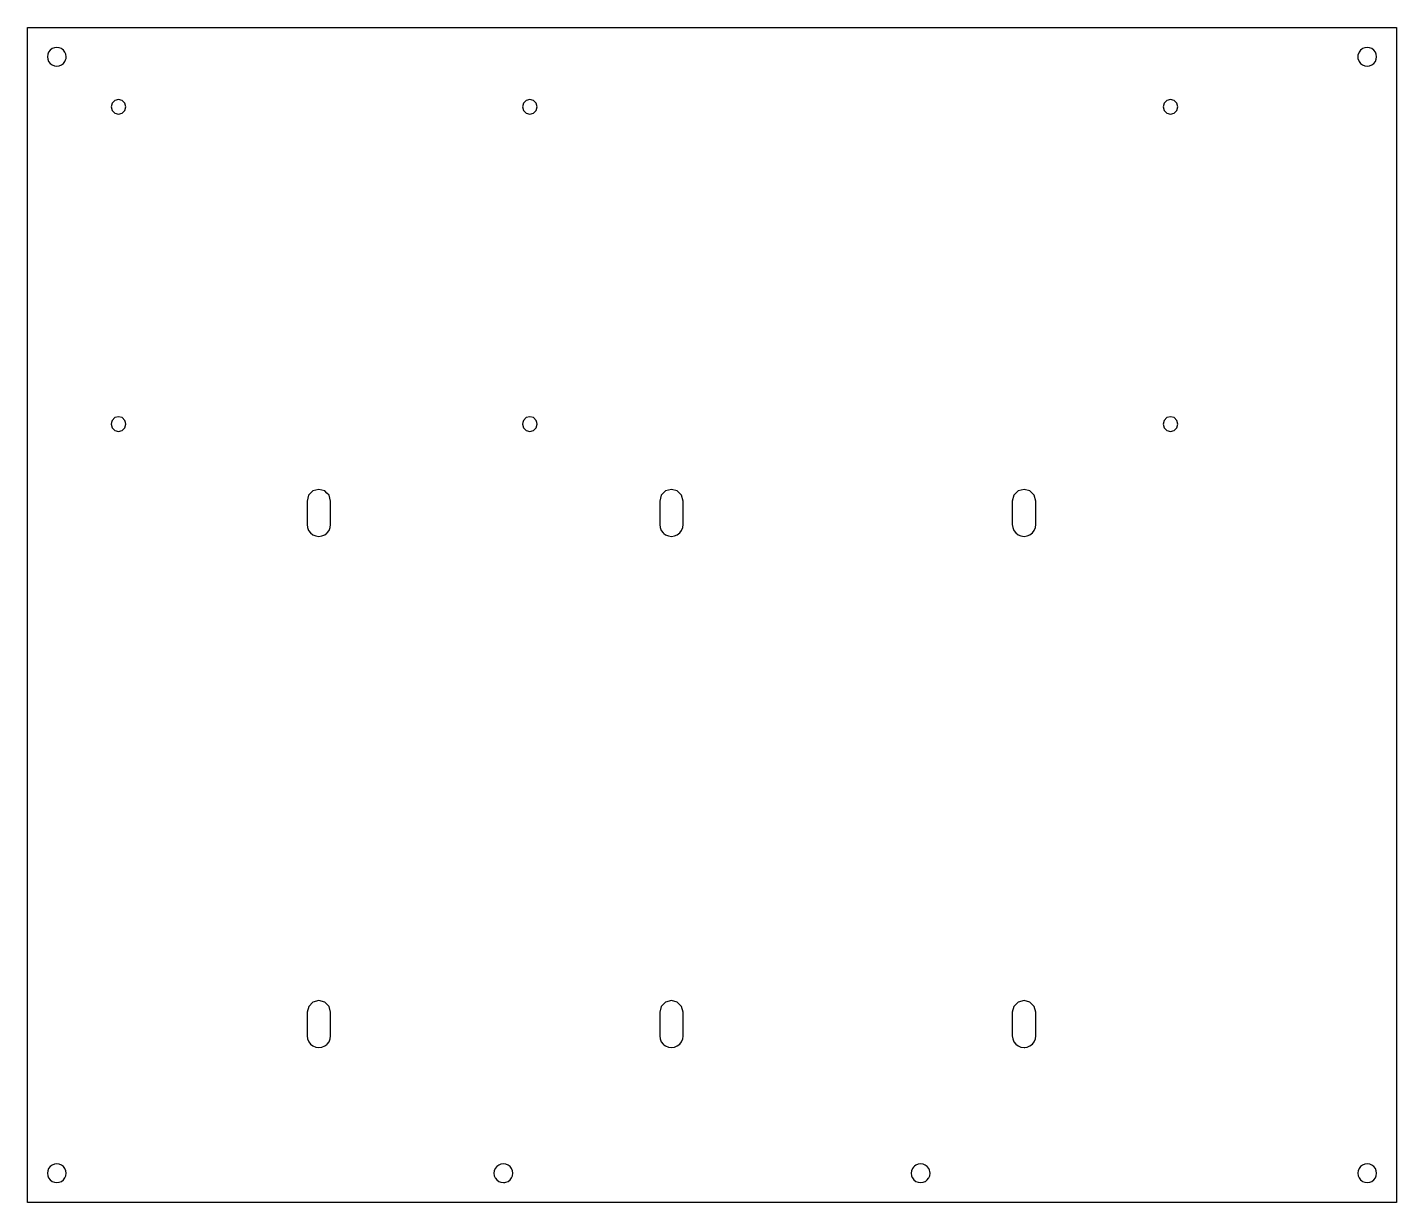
# Model space of a CAD drawing. Extents: x -93 to 93, y 82 to 242.
import ezdxf

# ---------------------------------------------------------------- set-up
doc = ezdxf.new("R2010")
doc.units = 0
doc.layers.get('0').update_dxf_attribs({"linetype": 'CONTINUOUS'})

msp = doc.modelspace()

# ---------------------------------------------------------------- linework, layer by layer
at = {"color": 5}
for points in [[(-93.2, 81.6), (-93.2, 82.956799), (-93.2, 96.064002), (-93.2, 109.171198), (-93.2, 161.6), (-93.2, 187.814402), (-93.2, 191.913282), (-93.2, 201.3664), (-93.2, 214.028802), (-93.2, 227.135998), (-93.2, 240.243201), (-93.2, 241.6), (-78.643201, 241.6), (-52.428802, 241.6), (-36.9664, 241.6), (-34.2336, 241.6), (-26.685761, 241.6), (-20.914239, 241.6), (-12.6336, 241.6), (0, 241.6), (52.428802, 241.6), (52.9664, 241.6), (60.514239, 241.6), (66.285761, 241.6), (74.5664, 241.6), (78.643201, 241.6), (93.2, 241.6), (93.2, 240.243201), (93.2, 227.135998), (93.2, 214.028802), (93.2, 194.829761), (93.2, 178.370239), (93.2, 161.6), (93.2, 109.171198), (93.2, 96.064002), (93.2, 82.956799), (93.2, 81.6), (78.643201, 81.6), (52.428802, 81.6), (26.214402, 81.6), (0, 81.6), (-26.214402, 81.6), (-52.428802, 81.6), (-78.643201, 81.6), (-93.2, 81.6)], [(-88.2952, 238.504796), (-88.4736, 238.641985), (-88.5584, 238.707201), (-88.5624, 238.709601), (-88.8688, 238.835998), (-89.2, 238.879998), (-89.5312, 238.835998), (-89.8384, 238.709601), (-89.8408, 238.708001), (-90.1048, 238.504797), (-90.308, 238.240802), (-90.3096, 238.239202), (-90.436, 237.931199), (-90.48, 237.6), (-90.436, 237.268799), (-90.3112, 236.9664), (-90.3072, 236.9576), (-90.1048, 236.695203), (-89.8424, 236.492798), (-89.8384, 236.490398), (-89.5312, 236.364001), (-89.2, 236.320001), (-88.8688, 236.364001), (-88.5616, 236.490398), (-88.5592, 236.491998), (-88.2952, 236.695202), (-88.092, 236.959198), (-88.0888, 236.966398), (-87.99776, 237.1616), (-87.93936, 237.377598), (-87.92016, 237.600797), (-87.96416, 237.931198), (-88.09056, 238.237595), (-88.09296, 238.242395), (-88.29536, 238.504792)], [(88.5584, 238.708002), (88.4736, 238.64253), (88.2952, 238.504798), (88.092, 238.240802), (87.9392, 237.8224), (87.9392, 237.376801), (88.089576, 236.9664), (88.092776, 236.9576), (88.295176, 236.695203), (88.557576, 236.492798), (88.561576, 236.490398), (88.868776, 236.364001), (89.199976, 236.320001), (89.531176, 236.364001), (89.838376, 236.490398), (89.840776, 236.491998), (90.104776, 236.695202), (90.307976, 236.959198), (90.311176, 236.966398), (90.435176, 237.268797), (90.479976, 237.599198), (90.479976, 237.600798), (90.435976, 237.9312), (90.309576, 238.237597), (90.307176, 238.242397), (90.104776, 238.504794), (89.841576, 238.707198), (89.837576, 238.709598), (89.531176, 238.835996), (89.199976, 238.879996), (88.868776, 238.835996), (88.561576, 238.709598), (88.558376, 238.707998)], [(-81.8, 230.8), (-81.6664, 230.3), (-81.3, 229.9336), (-80.8, 229.8), (-80.3, 229.9336), (-79.9336, 230.3), (-79.8, 230.8), (-79.9336, 231.3), (-80.3, 231.6664), (-80.8, 231.8), (-81.3, 231.6664), (-81.6664, 231.3), (-81.8, 230.8)], [(-25.8, 230.8), (-25.6664, 230.3), (-25.3, 229.9336), (-24.8, 229.8), (-24.3, 229.9336), (-23.9336, 230.3), (-23.8, 230.8), (-23.9336, 231.3), (-24.3, 231.6664), (-24.8, 231.8), (-25.3, 231.6664), (-25.6664, 231.3), (-25.8, 230.8)], [(61.4, 230.8), (61.5336, 230.3), (61.9, 229.9336), (62.4, 229.8), (62.9, 229.9336), (63.2664, 230.3), (63.4, 230.8), (63.2664, 231.3), (62.9, 231.6664), (62.4, 231.8), (61.9, 231.6664), (61.5336, 231.3), (61.4, 230.8)], [(-79.8, 187.6), (-79.857288, 187.814402), (-79.9336, 188.1), (-80.3, 188.4664), (-80.8, 188.6), (-81.3, 188.4664), (-81.6664, 188.1), (-81.74272, 187.814402), (-81.8, 187.6), (-81.6664, 187.1), (-81.3, 186.7336), (-80.8, 186.6), (-80.3, 186.7336), (-79.9336, 187.1), (-79.8, 187.6)], [(-25.8, 187.6), (-25.6664, 187.1), (-25.3, 186.7336), (-24.8, 186.6), (-24.3, 186.7336), (-23.9336, 187.1), (-23.8, 187.6), (-23.857288, 187.814402), (-23.9336, 188.1), (-24.3, 188.4664), (-24.8, 188.6), (-25.3, 188.4664), (-25.6664, 188.1), (-25.742712, 187.814402), (-25.8, 187.6)], [(61.4, 187.6), (61.5336, 187.1), (61.9, 186.7336), (62.4, 186.6), (62.9, 186.7336), (63.2664, 187.1), (63.4, 187.6), (63.2664, 188.1), (62.9, 188.4664), (62.4, 188.6), (61.9, 188.4664), (61.5336, 188.1), (61.4, 187.6)], [(-52.136798, 177.908), (-52.428802, 178.2), (-52.7224, 178.493601), (-53.5224, 178.708), (-54.3224, 178.493601), (-54.908002, 177.908), (-55.1224, 177.108), (-55.1224, 174.707201), (-55.1224, 173.908), (-55.068, 173.4952), (-55.067201, 173.492), (-54.908002, 173.108), (-54.653602, 172.7768), (-54.322401, 172.5224), (-53.938398, 172.3632), (-53.935198, 172.3624), (-53.522399, 172.308), (-53.108801, 172.3624), (-52.722399, 172.5224), (-52.428802, 172.747918), (-52.391202, 172.776798), (-52.136802, 173.107998), (-51.976804, 173.491998), (-51.976004, 173.495198), (-51.922404, 173.907998), (-51.922404, 177.107998), (-52.136802, 177.907998)], [(-3.9208, 173.908), (-3.9208, 174.707201), (-3.9208, 177.108), (-4.1344, 177.908), (-4.7208, 178.493601), (-5.5208, 178.708), (-6.3208, 178.493601), (-6.9064, 177.908), (-7.1208, 177.108), (-7.1208, 174.707201), (-7.1208, 173.908), (-7.0664, 173.4952), (-7.0656, 173.4928), (-6.9064, 173.108), (-6.652, 172.7768), (-6.5536, 172.701216), (-6.3208, 172.522398), (-5.936, 172.363198), (-5.9336, 172.362398), (-5.5208, 172.307998), (-5.1072, 172.362398), (-4.7208, 172.522398), (-4.3896, 172.776798), (-4.1352, 173.107998), (-3.9752, 173.491998), (-3.9744, 173.495998), (-3.9208, 173.907998)], [(41.093601, 177.908), (40.879199, 177.108), (40.879199, 174.707201), (40.879199, 173.908), (40.933599, 173.4936), (41.0936, 173.108), (41.348, 172.7768), (41.679198, 172.5224), (42.0648, 172.3624), (42.479198, 172.308), (42.8936, 172.3624), (43.279198, 172.5224), (43.610399, 172.7768), (43.8648, 173.108), (44.024798, 173.4936), (44.079198, 173.908), (44.079198, 174.707201), (44.079198, 177.108), (43.864799, 177.908), (43.279198, 178.493601), (42.479198, 178.708), (41.679198, 178.493601), (41.093599, 177.908)], [(-55.120801, 107.508002), (-55.120801, 105.894397), (-55.120801, 104.308002), (-55.067201, 103.897602), (-55.064801, 103.889602), (-54.907202, 103.510402), (-54.652802, 103.177602), (-54.320801, 102.922402), (-53.9336, 102.762404), (-53.520801, 102.708004), (-53.108002, 102.762404), (-53.104802, 102.763203), (-52.720805, 102.922402), (-52.428806, 103.146694), (-52.389606, 103.176806), (-52.135206, 103.508006), (-51.975513, 103.892064), (-51.975208, 103.892802), (-51.975208, 103.894402), (-51.920808, 104.308007), (-51.920808, 107.508007), (-52.135206, 108.308007), (-52.42881, 108.601605), (-52.720808, 108.893603), (-53.520808, 109.108007), (-54.320808, 108.893603), (-54.90641, 108.308007), (-55.120808, 107.508007)], [(-3.9248, 104.281598), (-3.9228, 105.894397), (-3.9208, 107.506402), (-4.1352, 108.306402), (-4.7208, 108.891998), (-5.5208, 109.106402), (-6.3208, 108.891998), (-6.5536, 108.659198), (-6.9064, 108.306402), (-7.1208, 107.506402), (-7.1208, 104.306402), (-7.0672, 103.896802), (-7.0656, 103.890402), (-6.9072, 103.508804), (-6.906401, 103.507204), (-6.652, 103.176802), (-6.553601, 103.101034), (-6.322538, 102.923123), (-6.321602, 102.922403), (-6.320802, 102.922403), (-5.937602, 102.763205), (-5.933602, 102.762406), (-5.520802, 102.708006), (-5.108002, 102.762406), (-5.105602, 102.762406), (-4.720802, 102.922403), (-4.389602, 103.176804), (-4.135202, 103.508005), (-3.975202, 103.893601), (-3.924802, 104.281601)], [(42.479191, 102.708), (42.598393, 102.723704), (42.891994, 102.7624), (42.895194, 102.763199), (43.279194, 102.922398), (43.610394, 103.176798), (43.864795, 103.507999), (44.024793, 103.892795), (44.024793, 103.894395), (44.079193, 104.308), (44.079193, 105.894395), (44.079193, 107.508), (43.864794, 108.308), (43.279193, 108.893596), (42.479193, 109.108), (41.679193, 108.893596), (41.093594, 108.308), (40.879193, 107.508), (40.879193, 105.894395), (40.879193, 104.308), (40.933593, 103.893596), (40.933593, 103.892796), (41.093594, 103.508), (41.347994, 103.176799), (41.679192, 102.922398), (42.063192, 102.7632), (42.066392, 102.762401), (42.479191, 102.708001)], [(-88.0912, 86.240002), (-88.2952, 86.504798), (-88.56, 86.708802), (-88.8688, 86.835998), (-89.2, 86.879998), (-89.5312, 86.835998), (-89.84, 86.708802), (-90.1048, 86.504798), (-90.3088, 86.240002), (-90.3112, 86.233602), (-90.4352, 85.931203), (-90.48, 85.6), (-90.436, 85.268799), (-90.3088, 84.959998), (-90.1048, 84.695202), (-89.84, 84.491198), (-89.5312, 84.364002), (-89.2, 84.320002), (-88.8688, 84.364002), (-88.56, 84.491198), (-88.2952, 84.695202), (-88.0912, 84.959998), (-87.964, 85.268799), (-87.92, 85.6), (-87.964, 85.931201), (-88.0888, 86.2336), (-88.0912, 86.24)], [(-27.760008, 84.491204), (-27.757608, 84.492004), (-27.494409, 84.695208), (-27.291207, 84.959203), (-27.289607, 84.961603), (-27.163206, 85.2688), (-27.119206, 85.600001), (-27.163206, 85.931202), (-27.288008, 86.233601), (-27.292008, 86.242401), (-27.494406, 86.504798), (-27.756681, 86.707904), (-27.756806, 86.708002), (-27.760806, 86.709602), (-28.068005, 86.835999), (-28.399206, 86.879999), (-28.730404, 86.835999), (-29.037606, 86.709602), (-29.040006, 86.708002), (-29.304008, 86.504798), (-29.507206, 86.240802), (-29.510406, 86.233602), (-29.635206, 85.931203), (-29.679206, 85.600802), (-29.679206, 85.599202), (-29.635206, 85.2688), (-29.508808, 84.962403), (-29.506408, 84.958403), (-29.491208, 84.938643), (-29.30401, 84.69521), (-29.040809, 84.492806), (-29.036809, 84.490406), (-28.730406, 84.364008), (-28.399209, 84.320008), (-28.19038, 84.347744), (-28.068007, 84.364), (-27.760009, 84.491197)], [(29.042401, 84.492795), (29.3056, 84.6952), (29.491198, 84.935819), (29.507998, 84.957595), (29.510398, 84.962395), (29.636799, 85.268792), (29.679999, 85.599194), (29.660799, 85.821593), (29.603199, 86.03839), (29.511384, 86.233593), (29.508024, 86.240793), (29.304826, 86.504788), (29.041624, 86.707992), (29.039224, 86.709592), (28.731225, 86.83599), (28.400024, 86.87999), (28.068823, 86.83599), (27.762423, 86.709592), (27.578424, 86.58079), (27.419222, 86.422391), (27.290423, 86.237589), (27.288823, 86.233589), (27.164824, 85.93119), (27.120824, 85.599989), (27.164824, 85.268788), (27.265944, 85.022389), (27.291384, 84.960629), (27.292025, 84.959349), (27.292025, 84.959184), (27.496022, 84.695189), (27.759224, 84.491985), (27.761624, 84.490385), (28.069626, 84.363987), (28.400823, 84.319987), (28.732025, 84.363987), (29.038424, 84.490385), (29.042424, 84.492785)], [(87.9296, 85.666882), (87.9208, 85.670402), (87.9208, 85.600498), (87.9208, 85.599218), (87.9648, 85.268817), (88.0912, 84.96242), (88.0936, 84.95762), (88.296, 84.695223), (88.4736, 84.558645), (88.5592, 84.492821), (88.5632, 84.490421), (88.8696, 84.364023), (89.2008, 84.320023), (89.532, 84.364023), (89.8392, 84.490421), (89.8416, 84.492021), (90.1056, 84.695225), (90.3088, 84.95922), (90.3104, 84.96082), (90.4368, 85.268822), (90.4808, 85.6), (90.4368, 85.931201), (90.312, 86.2336), (90.308, 86.2424), (90.1056, 86.504797), (89.8432, 86.707202), (89.8384, 86.709602), (89.532, 86.835999), (89.2008, 86.879999), (88.8696, 86.835999), (88.5624, 86.709602), (88.56, 86.708002), (88.296, 86.504798), (88.0928, 86.240802), (88.0896, 86.235202), (88.088944, 86.233602), (87.9648, 85.931203), (87.9296, 85.666885)]]:
    msp.add_lwpolyline(points, close=True, dxfattribs=at)

doc.saveas('drawing.dxf')
